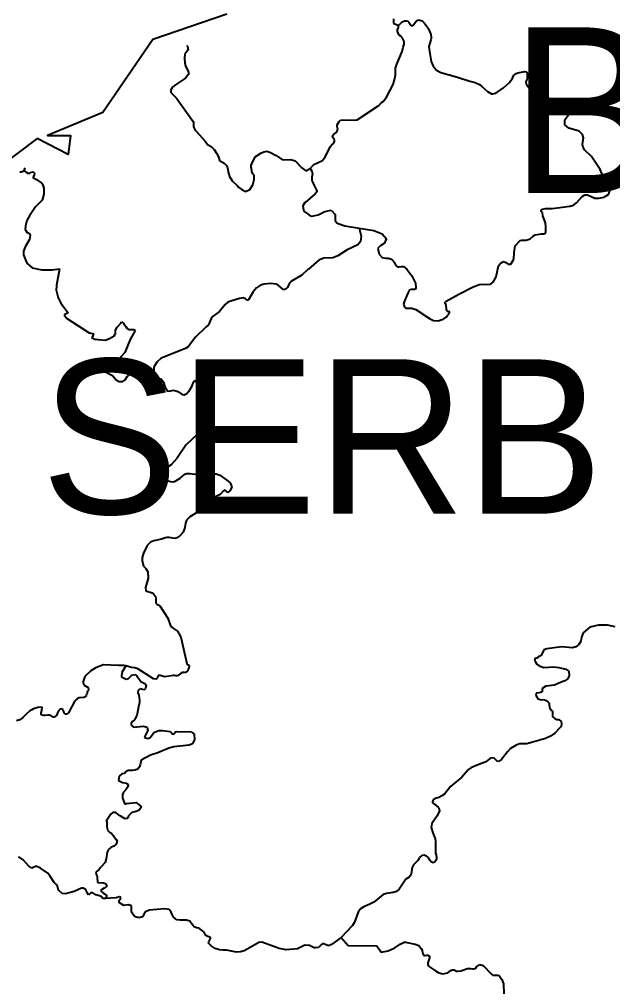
# Model space of a CAD drawing. Header units: metres. Extents: x 0 to 1325, y -1 to 773.
# Drawn here: x 730.26 to 742.69, y 202.56 to 222.82 of the extents above; entities that cross this region are included whole.
import ezdxf
from ezdxf.enums import TextEntityAlignment as Align

# ---------------------------------------------------------------- set-up
doc = ezdxf.new("R2010")
doc.units = ezdxf.units.M

msp = doc.modelspace()

# ---------------------------------------------------------------- linework, layer by layer
at = {"layer": 'CUT'}
msp.add_lwpolyline([(734.61, 222.928), (733.06, 222.398), (732.01, 220.868), (730.85, 220.388), (731.33, 220.388), (731.28, 219.988), (730.63, 220.328), (728.36, 218.618)], dxfattribs=at)
at = {"layer": 'SCORE'}
for points in [[(738.1, 222.828), (738.1, 222.808)], [(738.1, 222.808), (738.1, 222.738)], [(738.1, 222.738), (738.2, 222.688)], [(738.2, 222.688), (738.28, 222.768)], [(738.2, 222.648), (738.2, 222.688)], [(738.28, 222.768), (738.33, 222.788)], [(738.33, 222.788), (738.39, 222.788)], [(738.39, 222.788), (738.42, 222.758)], [(738.42, 222.758), (738.46, 222.698)], [(738.46, 222.698), (738.48, 222.678)], [(738.48, 222.678), (738.51, 222.698)], [(738.51, 222.698), (738.58, 222.788)], [(738.58, 222.788), (738.62, 222.808)], [(738.62, 222.808), (738.7, 222.788)], [(738.7, 222.788), (738.74, 222.748)], [(738.74, 222.748), (738.77, 222.708)], [(738.77, 222.708), (738.83, 222.618)], [(738.18, 222.598), (738.2, 222.648)], [(738.18, 222.568), (738.18, 222.598)], [(738.2, 222.508), (738.18, 222.568)], [(738.22, 222.488), (738.2, 222.508)], [(738.25, 222.468), (738.22, 222.488)], [(738.83, 222.618), (738.87, 222.538)], [(738.87, 222.538), (738.88, 222.518)], [(738.88, 222.518), (738.89, 222.428)], [(738.28, 222.438), (738.25, 222.468)], [(738.32, 222.358), (738.28, 222.438)], [(738.3, 222.238), (738.32, 222.298)], [(738.32, 222.298), (738.32, 222.358)], [(738.88, 222.388), (738.84, 222.248)], [(738.89, 222.428), (738.88, 222.388)], [(733.73, 222.088), (733.72, 221.998)], [(733.77, 222.148), (733.73, 222.088)], [(733.76, 222.268), (733.78, 222.258)], [(733.8, 222.178), (733.77, 222.148)], [(733.78, 222.258), (733.8, 222.178)], [(738.17, 221.878), (738.28, 222.148)], [(738.28, 222.148), (738.3, 222.238)], [(738.84, 222.248), (738.85, 222.148)], [(738.85, 222.148), (738.89, 221.938)], [(733.72, 221.998), (733.73, 221.908)], [(733.73, 221.908), (733.74, 221.838)], [(738.14, 221.798), (738.17, 221.878)], [(738.89, 221.938), (738.93, 221.838)], [(733.74, 221.838), (733.81, 221.708)], [(733.81, 221.708), (733.8, 221.658)], [(738.14, 221.658), (738.14, 221.798)], [(738.93, 221.838), (739, 221.758)], [(739, 221.758), (739.09, 221.708)], [(739.09, 221.708), (739.44, 221.608)], [(740.62, 221.648), (740.64, 221.668)], [(740.64, 221.668), (740.67, 221.688)], [(740.67, 221.688), (740.7, 221.698)], [(740.7, 221.698), (740.85, 221.728)], [(740.85, 221.728), (740.89, 221.718)], [(740.89, 221.718), (740.9, 221.688)], [(740.9, 221.688), (740.9, 221.678)], [(740.9, 221.678), (740.9, 221.588)], [(733.74, 221.588), (733.53, 221.448)], [(733.79, 221.648), (733.74, 221.588)], [(733.8, 221.658), (733.79, 221.648)], [(738.09, 221.458), (738.13, 221.578)], [(738.13, 221.578), (738.14, 221.658)], [(739.44, 221.608), (739.7, 221.528)], [(739.7, 221.528), (739.81, 221.498)], [(739.81, 221.498), (739.9, 221.458)], [(740.4, 221.388), (740.53, 221.498)], [(740.53, 221.498), (740.59, 221.588)], [(740.59, 221.588), (740.62, 221.648)], [(740.88, 221.528), (740.87, 221.508)], [(740.87, 221.508), (740.88, 221.468)], [(740.89, 221.548), (740.88, 221.528)], [(740.88, 221.468), (741.09, 221.168)], [(740.9, 221.588), (740.89, 221.548)], [(733.47, 221.398), (733.43, 221.328)], [(733.43, 221.328), (733.44, 221.278)], [(733.44, 221.278), (733.55, 221.168)], [(733.53, 221.448), (733.47, 221.398)], [(737.95, 221.188), (738.09, 221.458)], [(739.9, 221.458), (739.94, 221.418)], [(739.94, 221.418), (740.07, 221.308)], [(740.07, 221.308), (740.15, 221.258)], [(740.18, 221.258), (740.21, 221.268)], [(740.21, 221.268), (740.26, 221.288)], [(740.26, 221.288), (740.4, 221.388)], [(733.55, 221.168), (733.9, 220.678)], [(737.79, 221.018), (737.85, 221.078)], [(737.85, 221.078), (737.88, 221.098)], [(737.88, 221.098), (737.95, 221.188)], [(740.15, 221.258), (740.18, 221.258)], [(741.09, 221.168), (741.12, 221.148)], [(741.12, 221.148), (741.14, 221.138)], [(741.14, 221.138), (741.21, 221.128)], [(741.21, 221.128), (741.33, 221.168)], [(741.33, 221.168), (741.37, 221.168)], [(741.37, 221.138), (741.34, 221.098)], [(741.34, 221.098), (741.34, 221.058)], [(741.34, 221.058), (741.4, 221.028)], [(741.37, 221.168), (741.37, 221.138)], [(741.44, 221.048), (741.47, 221.078)], [(741.47, 221.078), (741.51, 221.088)], [(741.51, 221.088), (741.53, 221.068)], [(741.53, 221.068), (741.56, 221.028)], [(741.56, 221.028), (741.63, 221.068)], [(741.63, 221.068), (741.71, 221.068)], [(741.71, 221.068), (741.86, 221.028)], [(742.09, 221.048), (742.22, 221.078)], [(742.22, 221.078), (742.28, 221.088)], [(742.28, 221.088), (742.34, 221.048)], [(737.34, 220.718), (737.79, 221.018)], [(741.4, 221.028), (741.44, 221.048)], [(741.69, 220.718), (741.83, 220.908)], [(741.87, 221.038), (741.83, 220.908)], [(741.83, 220.908), (741.86, 221.028)], [(741.86, 221.028), (741.87, 221.038)], [(741.87, 221.038), (741.91, 221.048)], [(741.91, 221.048), (742.09, 221.048)], [(742.34, 221.048), (742.39, 220.998)], [(742.39, 220.998), (742.44, 220.968)], [(742.44, 220.968), (742.8, 220.768)], [(733.9, 220.678), (733.91, 220.658)], [(733.91, 220.658), (733.91, 220.598)], [(736.92, 220.608), (736.96, 220.678)], [(736.96, 220.678), (736.99, 220.708)], [(736.99, 220.708), (737.03, 220.718)], [(737.03, 220.718), (737.28, 220.708)], [(737.28, 220.708), (737.34, 220.718)], [(741.69, 220.608), (741.69, 220.718)], [(733.91, 220.598), (733.91, 220.568)], [(733.91, 220.568), (733.95, 220.488)], [(733.95, 220.488), (733.97, 220.468)], [(733.97, 220.468), (734.15, 220.268)], [(736.9, 220.448), (736.92, 220.478)], [(736.92, 220.578), (736.92, 220.608)], [(736.93, 220.518), (736.92, 220.578)], [(736.92, 220.478), (736.93, 220.518)], [(741.77, 220.538), (741.69, 220.608)], [(741.99, 220.478), (741.77, 220.538)], [(742.06, 220.408), (741.99, 220.478)], [(734.15, 220.268), (734.2, 220.198)], [(736.82, 220.378), (736.84, 220.408)], [(736.83, 220.348), (736.82, 220.378)], [(736.86, 220.298), (736.83, 220.348)], [(736.84, 220.408), (736.9, 220.448)], [(736.85, 220.228), (736.86, 220.268)], [(736.86, 220.268), (736.86, 220.298)], [(742.08, 220.338), (742.06, 220.408)], [(742.06, 220.198), (742.08, 220.338)], [(734.2, 220.198), (734.28, 220.158)], [(734.28, 220.158), (734.34, 220.098)], [(734.34, 220.098), (734.39, 220.018)], [(735.32, 220.018), (735.38, 220.048)], [(735.38, 220.048), (735.45, 220.058)], [(735.45, 220.058), (735.48, 220.048)], [(735.48, 220.048), (735.51, 220.038)], [(736.67, 219.938), (736.78, 220.158)], [(736.78, 220.158), (736.8, 220.188)], [(736.8, 220.188), (736.85, 220.228)], [(742.07, 220.138), (742.06, 220.198)], [(742.1, 220.088), (742.07, 220.138)], [(742.25, 219.948), (742.1, 220.088)], [(734.39, 220.018), (734.43, 219.938)], [(734.43, 219.938), (734.45, 219.868)], [(734.45, 219.868), (734.5, 219.838)], [(735.13, 219.798), (735.2, 219.938)], [(735.2, 219.938), (735.32, 220.018)], [(735.51, 220.038), (735.64, 219.968)], [(735.64, 219.968), (735.68, 219.938)], [(735.68, 219.938), (735.77, 219.878)], [(735.77, 219.878), (735.95, 219.888)], [(735.95, 219.888), (736.04, 219.858)], [(736.04, 219.858), (736.18, 219.708)], [(736.43, 219.778), (736.61, 219.868)], [(736.61, 219.868), (736.67, 219.938)], [(742.43, 219.678), (742.25, 219.948)], [(730.3, 219.628), (730.36, 219.648)], [(730.36, 219.648), (730.38, 219.708)], [(730.36, 219.648), (730.4, 219.618)], [(734.5, 219.838), (734.55, 219.808)], [(734.55, 219.808), (734.6, 219.758)], [(734.6, 219.758), (734.62, 219.708)], [(734.62, 219.708), (734.64, 219.598)], [(735.12, 219.758), (735.13, 219.798)], [(735.12, 219.728), (735.12, 219.758)], [(735.13, 219.658), (735.12, 219.728)], [(735.13, 219.628), (735.13, 219.658)], [(736.18, 219.708), (736.26, 219.648)], [(736.26, 219.648), (736.35, 219.698)], [(736.35, 219.698), (736.43, 219.778)], [(736.35, 219.698), (736.39, 219.638)], [(742.47, 219.578), (742.43, 219.678)], [(730.27, 219.628), (730.3, 219.628)], [(730.4, 219.618), (730.44, 219.598)], [(730.44, 219.598), (730.48, 219.598)], [(730.48, 219.598), (730.52, 219.628)], [(730.52, 219.628), (730.56, 219.618)], [(730.57, 219.558), (730.54, 219.508)], [(730.54, 219.508), (730.62, 219.468)], [(730.56, 219.618), (730.58, 219.598)], [(730.58, 219.598), (730.57, 219.558)], [(730.62, 219.468), (730.65, 219.448)], [(730.65, 219.448), (730.73, 219.388)], [(734.64, 219.598), (734.66, 219.528)], [(734.66, 219.528), (734.72, 219.438)], [(734.72, 219.438), (734.82, 219.338)], [(735.16, 219.578), (735.13, 219.628)], [(735.15, 219.358), (735.18, 219.468)], [(735.18, 219.558), (735.16, 219.578)], [(735.18, 219.518), (735.18, 219.558)], [(735.18, 219.468), (735.18, 219.518)], [(736.39, 219.638), (736.4, 219.588)], [(736.4, 219.588), (736.39, 219.518)], [(736.39, 219.518), (736.39, 219.448)], [(736.39, 219.448), (736.4, 219.418)], [(742.44, 219.528), (742.47, 219.558)], [(742.44, 219.508), (742.44, 219.528)], [(742.44, 219.488), (742.44, 219.508)], [(742.47, 219.478), (742.44, 219.488)], [(742.47, 219.558), (742.47, 219.578)], [(742.47, 219.468), (742.47, 219.478)], [(742.48, 219.458), (742.47, 219.468)], [(742.5, 219.368), (742.48, 219.458)], [(730.73, 219.388), (730.75, 219.348)], [(730.75, 219.348), (730.77, 219.288)], [(730.77, 219.288), (730.77, 219.158)], [(734.82, 219.338), (734.85, 219.308)], [(734.85, 219.308), (734.92, 219.258)], [(734.92, 219.258), (735, 219.218)], [(735, 219.218), (735.09, 219.258)], [(735.09, 219.258), (735.15, 219.358)], [(736.4, 219.418), (736.44, 219.338)], [(736.44, 219.338), (736.49, 219.228)], [(742.5, 219.358), (742.5, 219.368)], [(742.53, 219.328), (742.5, 219.358)], [(742.58, 219.318), (742.53, 219.328)], [(742.61, 219.288), (742.58, 219.318)], [(742.64, 219.258), (742.61, 219.288)], [(742.61, 219.158), (742.64, 219.258)], [(730.74, 219.038), (730.67, 218.968)], [(730.77, 219.158), (730.74, 219.038)], [(736.46, 219.168), (736.25, 218.988)], [(736.49, 219.208), (736.46, 219.168)], [(736.49, 219.228), (736.49, 219.208)], [(741.93, 218.978), (742.05, 219.108)], [(742.05, 219.108), (742.11, 219.148)], [(742.11, 219.148), (742.16, 219.148)], [(742.16, 219.148), (742.32, 219.078)], [(742.32, 219.078), (742.4, 219.078)], [(742.4, 219.078), (742.51, 219.098)], [(742.51, 219.098), (742.53, 219.108)], [(742.53, 219.108), (742.61, 219.158)], [(730.6, 218.898), (730.47, 218.708)], [(730.67, 218.968), (730.6, 218.898)], [(736.24, 218.988), (736.2, 218.918)], [(736.2, 218.918), (736.21, 218.828)], [(736.25, 218.988), (736.24, 218.988)], [(741.19, 218.828), (741.22, 218.848)], [(741.22, 218.848), (741.28, 218.858)], [(741.28, 218.858), (741.33, 218.858)], [(741.33, 218.858), (741.42, 218.858)], [(741.42, 218.858), (741.79, 218.908)], [(741.79, 218.908), (741.87, 218.928)], [(741.87, 218.928), (741.93, 218.978)], [(730.47, 218.708), (730.42, 218.608)], [(736.21, 218.828), (736.24, 218.788)], [(736.24, 218.788), (736.32, 218.738)], [(736.32, 218.738), (736.35, 218.708)], [(736.35, 218.708), (736.39, 218.698)], [(736.39, 218.698), (736.52, 218.728)], [(736.52, 218.728), (736.66, 218.798)], [(736.66, 218.798), (736.79, 218.828)], [(736.79, 218.828), (736.88, 218.738)], [(736.88, 218.738), (736.88, 218.698)], [(736.88, 218.698), (736.88, 218.658)], [(736.88, 218.658), (736.88, 218.608)], [(741.19, 218.808), (741.19, 218.828)], [(741.2, 218.798), (741.19, 218.808)], [(741.22, 218.778), (741.2, 218.798)], [(741.23, 218.708), (741.22, 218.778)], [(741.28, 218.558), (741.23, 218.708)], [(730.39, 218.498), (730.38, 218.418)], [(730.42, 218.608), (730.39, 218.498)], [(736.88, 218.608), (736.91, 218.558)], [(736.91, 218.558), (736.94, 218.548)], [(736.94, 218.548), (737.08, 218.498)], [(737.08, 218.498), (737.38, 218.448)], [(737.38, 218.448), (737.69, 218.398)], [(737.38, 218.448), (737.42, 218.278)], [(741.29, 218.478), (741.28, 218.558)], [(741.29, 218.388), (741.29, 218.478)], [(730.38, 218.418), (730.42, 218.368)], [(730.42, 218.368), (730.47, 218.338)], [(730.47, 218.338), (730.49, 218.298)], [(730.49, 218.298), (730.47, 218.208)], [(737.42, 218.278), (737.41, 218.168)], [(737.69, 218.398), (737.86, 218.328)], [(737.86, 218.328), (737.95, 218.228)], [(737.95, 218.228), (737.93, 218.188)], [(740.92, 218.208), (740.96, 218.228)], [(740.96, 218.228), (741.03, 218.288)], [(741.03, 218.288), (741.07, 218.308)], [(741.07, 218.308), (741.19, 218.328)], [(741.19, 218.328), (741.26, 218.328)], [(741.26, 218.328), (741.29, 218.368)], [(741.29, 218.368), (741.29, 218.388)], [(730.38, 218.058), (730.35, 217.968)], [(730.47, 218.208), (730.38, 218.058)], [(737.35, 218.098), (737.13, 217.998)], [(737.41, 218.168), (737.35, 218.098)], [(737.83, 218.088), (737.77, 218.028)], [(737.77, 218.028), (737.8, 217.908)], [(737.91, 218.138), (737.83, 218.088)], [(737.93, 218.188), (737.91, 218.138)], [(740.63, 217.938), (740.65, 218.078)], [(740.65, 218.078), (740.75, 218.188)], [(740.75, 218.188), (740.79, 218.198)], [(740.79, 218.198), (740.88, 218.198)], [(740.88, 218.198), (740.92, 218.208)], [(730.35, 217.968), (730.35, 217.888)], [(730.35, 217.888), (730.42, 217.718)], [(736.63, 217.818), (736.59, 217.798)], [(736.83, 217.828), (736.63, 217.818)], [(736.93, 217.868), (736.83, 217.828)], [(737.13, 217.998), (736.93, 217.868)], [(737.8, 217.908), (737.86, 217.838)], [(737.86, 217.838), (737.93, 217.818)], [(737.93, 217.818), (737.99, 217.818)], [(737.99, 217.818), (738.06, 217.798)], [(740.62, 217.798), (740.63, 217.938)], [(730.42, 217.718), (730.53, 217.618)], [(730.53, 217.618), (730.73, 217.578)], [(736.54, 217.788), (736.32, 217.588)], [(736.59, 217.798), (736.54, 217.788)], [(738.06, 217.798), (738.09, 217.768)], [(738.09, 217.768), (738.11, 217.738)], [(738.11, 217.738), (738.15, 217.668)], [(738.15, 217.668), (738.18, 217.638)], [(738.18, 217.638), (738.22, 217.638)], [(738.22, 217.638), (738.26, 217.648)], [(738.26, 217.648), (738.31, 217.648)], [(738.31, 217.648), (738.38, 217.588)], [(740.25, 217.428), (740.3, 217.658)], [(740.3, 217.658), (740.34, 217.718)], [(740.34, 217.718), (740.4, 217.748)], [(740.4, 217.748), (740.45, 217.728)], [(740.45, 217.728), (740.5, 217.698)], [(740.5, 217.698), (740.56, 217.698)], [(740.56, 217.698), (740.62, 217.798)], [(730.73, 217.578), (730.95, 217.578)], [(730.95, 217.578), (731.1, 217.598)], [(731.1, 217.598), (731.04, 217.258)], [(736.18, 217.468), (735.96, 217.338)], [(736.31, 217.588), (736.18, 217.468)], [(736.32, 217.588), (736.31, 217.588)], [(738.38, 217.588), (738.48, 217.448)], [(738.48, 217.448), (738.56, 217.298)], [(740.19, 217.318), (740.25, 217.428)], [(731.04, 217.258), (731.03, 217.138)], [(735.31, 217.258), (735.23, 217.198)], [(735.39, 217.278), (735.31, 217.258)], [(735.52, 217.288), (735.39, 217.278)], [(735.64, 217.278), (735.52, 217.288)], [(735.68, 217.258), (735.64, 217.278)], [(735.77, 217.178), (735.68, 217.258)], [(735.88, 217.208), (735.85, 217.178)], [(735.9, 217.258), (735.88, 217.208)], [(735.93, 217.298), (735.9, 217.258)], [(735.96, 217.338), (735.93, 217.298)], [(738.56, 217.298), (738.57, 217.198)], [(739.47, 217.068), (739.77, 217.218)], [(739.77, 217.218), (739.81, 217.238)], [(739.81, 217.238), (739.89, 217.268)], [(739.89, 217.268), (740.13, 217.278)], [(740.13, 217.278), (740.19, 217.318)], [(731.03, 217.138), (731.04, 217.128)], [(731.04, 217.128), (731.07, 216.988)], [(735.16, 217.118), (735.06, 216.948)], [(735.23, 217.198), (735.16, 217.118)], [(735.8, 217.158), (735.77, 217.178)], [(735.85, 217.178), (735.8, 217.158)], [(738.4, 217.088), (738.36, 216.988)], [(738.42, 217.128), (738.4, 217.088)], [(738.44, 217.158), (738.42, 217.128)], [(738.47, 217.168), (738.44, 217.158)], [(738.51, 217.168), (738.47, 217.168)], [(738.55, 217.168), (738.51, 217.168)], [(738.57, 217.198), (738.55, 217.168)], [(739.2, 216.918), (739.47, 217.068)], [(731.07, 216.988), (731.13, 216.878)], [(731.13, 216.878), (731.28, 216.678)], [(734.57, 216.848), (734.45, 216.708)], [(734.63, 216.898), (734.57, 216.848)], [(734.71, 216.928), (734.63, 216.898)], [(734.87, 216.978), (734.71, 216.928)], [(734.95, 216.988), (734.87, 216.978)], [(735, 216.968), (734.95, 216.988)], [(735.03, 216.938), (735, 216.968)], [(735.06, 216.948), (735.03, 216.938)], [(738.32, 216.908), (738.31, 216.858)], [(738.31, 216.858), (738.33, 216.798)], [(738.36, 216.988), (738.32, 216.908)], [(739.17, 216.888), (739.2, 216.918)], [(739.19, 216.878), (739.17, 216.888)], [(739.2, 216.828), (739.19, 216.878)], [(739.21, 216.758), (739.2, 216.828)], [(731.28, 216.678), (731.2, 216.638)], [(731.2, 216.638), (731.25, 216.568)], [(734.32, 216.608), (734.28, 216.558)], [(734.45, 216.708), (734.32, 216.608)], [(738.33, 216.798), (738.36, 216.778)], [(738.36, 216.778), (738.48, 216.778)], [(738.48, 216.778), (738.57, 216.748)], [(738.57, 216.748), (738.85, 216.558)], [(739.2, 216.738), (739.21, 216.758)], [(739.24, 216.698), (739.2, 216.738)], [(739.2, 216.588), (739.23, 216.618)], [(739.23, 216.618), (739.26, 216.648)], [(739.28, 216.708), (739.24, 216.698)], [(739.26, 216.648), (739.28, 216.708)], [(731.25, 216.568), (731.72, 216.258)], [(732.31, 216.378), (732.39, 216.468)], [(732.39, 216.468), (732.4, 216.488)], [(732.4, 216.488), (732.44, 216.458)], [(732.44, 216.458), (732.47, 216.418)], [(732.47, 216.418), (732.49, 216.388)], [(734.22, 216.428), (734.17, 216.378)], [(734.28, 216.558), (734.22, 216.428)], [(738.85, 216.558), (738.94, 216.518)], [(738.94, 216.518), (739.04, 216.508)], [(739.04, 216.508), (739.09, 216.528)], [(739.09, 216.528), (739.13, 216.538)], [(739.13, 216.538), (739.2, 216.588)], [(731.72, 216.258), (731.82, 216.238)], [(731.81, 216.218), (731.79, 216.178)], [(731.82, 216.238), (731.81, 216.218)], [(732.15, 216.138), (732.25, 216.198)], [(732.25, 216.198), (732.27, 216.228)], [(732.27, 216.288), (732.28, 216.328)], [(732.28, 216.258), (732.27, 216.288)], [(732.27, 216.228), (732.28, 216.258)], [(732.28, 216.328), (732.31, 216.378)], [(732.49, 216.388), (732.51, 216.358)], [(732.51, 216.358), (732.52, 216.348)], [(732.52, 216.348), (732.56, 216.328)], [(732.56, 216.328), (732.66, 216.328)], [(732.69, 216.308), (732.58, 216.118)], [(732.66, 216.328), (732.69, 216.308)], [(734.17, 216.378), (733.95, 216.168)], [(731.79, 216.178), (731.77, 216.158)], [(731.77, 216.158), (731.84, 216.128)], [(731.84, 216.128), (732.06, 216.108)], [(732.06, 216.108), (732.15, 216.138)], [(732.58, 216.118), (732.47, 215.848)], [(733.95, 216.168), (733.8, 215.968)], [(732.47, 215.848), (732.34, 215.698)], [(733.74, 215.928), (733.23, 215.728)], [(733.8, 215.968), (733.74, 215.928)], [(732.25, 215.608), (732.2, 215.538)], [(732.31, 215.678), (732.23, 215.698)], [(732.23, 215.698), (732.23, 215.678)], [(732.23, 215.678), (732.25, 215.638)], [(732.25, 215.638), (732.25, 215.608)], [(732.34, 215.698), (732.31, 215.678)], [(733.14, 215.648), (733.08, 215.538)], [(733.23, 215.728), (733.14, 215.648)], [(732.12, 215.518), (732.08, 215.488)], [(732.08, 215.488), (732.08, 215.448)], [(732.08, 215.448), (732.1, 215.418)], [(732.1, 215.418), (732.14, 215.398)], [(732.18, 215.528), (732.12, 215.518)], [(732.14, 215.398), (732.21, 215.368)], [(732.2, 215.538), (732.18, 215.528)], [(732.52, 215.348), (732.57, 215.398)], [(732.57, 215.398), (732.63, 215.418)], [(732.63, 215.418), (732.71, 215.418)], [(732.71, 215.418), (732.78, 215.388)], [(732.78, 215.388), (732.88, 215.288)], [(733.08, 215.538), (733.08, 215.408)], [(733.08, 215.408), (733.15, 215.298)], [(732.21, 215.368), (732.29, 215.278)], [(732.29, 215.278), (732.35, 215.238)], [(732.35, 215.238), (732.43, 215.238)], [(732.43, 215.238), (732.48, 215.278)], [(732.48, 215.278), (732.52, 215.348)], [(732.88, 215.288), (732.97, 215.278)], [(732.97, 215.278), (733.15, 215.298)], [(733.15, 215.298), (733.23, 215.298)], [(733.23, 215.298), (733.28, 215.228)], [(733.28, 215.228), (733.31, 215.128)], [(733.88, 215.148), (733.91, 215.228)], [(733.91, 215.228), (733.94, 215.268)], [(733.94, 215.268), (733.97, 215.228)], [(733.97, 215.228), (734.02, 215.128)], [(733.31, 215.128), (733.36, 215.048)], [(733.36, 215.048), (733.4, 215.038)], [(733.4, 215.038), (733.49, 215.058)], [(733.49, 215.058), (733.54, 215.048)], [(733.54, 215.048), (733.58, 215.028)], [(733.58, 215.028), (733.67, 214.968)], [(733.71, 214.958), (733.77, 214.988)], [(733.77, 214.988), (733.83, 215.068)], [(733.83, 215.068), (733.88, 215.148)], [(734.02, 215.128), (734.06, 215.128)], [(734.06, 215.128), (734.2, 215.178)], [(734.19, 215.048), (734.18, 214.988)], [(734.18, 214.988), (734.19, 214.928)], [(734.2, 215.098), (734.19, 215.048)], [(734.2, 215.178), (734.23, 215.158)], [(734.23, 215.118), (734.2, 215.098)], [(734.23, 215.158), (734.24, 215.138)], [(734.24, 215.138), (734.23, 215.118)], [(733.67, 214.968), (733.71, 214.958)], [(734.19, 214.928), (734.2, 214.868)], [(734.2, 214.868), (734.3, 214.788)], [(734.3, 214.788), (734.29, 214.668)], [(734.29, 214.668), (734.2, 214.418)], [(734.2, 214.418), (734.13, 214.268)], [(734.13, 214.268), (733.75, 213.908)], [(733.75, 213.908), (733.56, 213.628)], [(733.56, 213.628), (733.44, 213.498)], [(733.32, 213.418), (733.27, 213.388)], [(733.27, 213.388), (733.32, 213.358)], [(733.44, 213.498), (733.32, 213.418)], [(733.32, 213.358), (733.32, 213.328)], [(733.32, 213.328), (733.31, 213.268)], [(733.31, 213.268), (733.31, 213.238)], [(733.31, 213.238), (733.33, 213.188)], [(733.33, 213.188), (733.36, 213.168)], [(733.36, 213.168), (733.43, 213.148)], [(733.49, 213.138), (733.54, 213.158)], [(733.54, 213.158), (733.63, 213.218)], [(733.63, 213.218), (733.73, 213.298)], [(733.73, 213.298), (733.77, 213.318)], [(733.77, 213.318), (733.83, 213.318)], [(733.83, 213.318), (733.88, 213.308)], [(733.88, 213.308), (734.08, 213.288)], [(734.08, 213.288), (734.29, 213.308)], [(734.29, 213.308), (734.38, 213.308)], [(734.38, 213.308), (734.46, 213.278)], [(734.46, 213.278), (734.61, 213.178)], [(734.61, 213.178), (734.68, 213.118)], [(733.43, 213.148), (733.49, 213.138)], [(734.57, 212.968), (734.53, 212.948)], [(734.58, 212.958), (734.57, 212.968)], [(734.6, 212.928), (734.58, 212.958)], [(734.68, 212.958), (734.63, 212.918)], [(734.68, 213.118), (734.71, 213.038)], [(734.71, 213.038), (734.68, 212.958)], [(734.33, 212.788), (734.26, 212.708)], [(734.35, 212.818), (734.33, 212.788)], [(734.47, 212.878), (734.35, 212.818)], [(734.53, 212.948), (734.47, 212.878)], [(734.63, 212.918), (734.6, 212.928)], [(734.06, 212.558), (734.03, 212.538)], [(734.08, 212.548), (734.06, 212.558)], [(734.12, 212.518), (734.08, 212.548)], [(734.18, 212.548), (734.14, 212.508)], [(734.21, 212.658), (734.18, 212.628)], [(734.18, 212.628), (734.18, 212.548)], [(734.26, 212.708), (734.21, 212.658)], [(733.83, 212.408), (733.76, 212.338)], [(733.99, 212.508), (733.83, 212.408)], [(734.03, 212.538), (733.99, 212.508)], [(734.14, 212.508), (734.12, 212.518)], [(733.73, 212.188), (733.69, 212.088)], [(733.74, 212.278), (733.73, 212.188)], [(733.76, 212.338), (733.74, 212.278)], [(733.32, 211.968), (733.24, 211.938)], [(733.35, 211.978), (733.32, 211.968)], [(733.4, 211.978), (733.35, 211.978)], [(733.52, 211.958), (733.4, 211.978)], [(733.56, 211.968), (733.52, 211.958)], [(733.62, 212.008), (733.56, 211.968)], [(733.69, 212.088), (733.62, 212.008)], [(732.94, 211.808), (732.86, 211.648)], [(733.01, 211.878), (732.94, 211.808)], [(733.08, 211.908), (733.01, 211.878)], [(733.24, 211.938), (733.08, 211.908)], [(732.86, 211.648), (732.83, 211.558)], [(732.83, 211.558), (732.83, 211.478)], [(732.83, 211.478), (732.86, 211.378)], [(732.86, 211.378), (732.91, 211.328)], [(732.91, 211.328), (732.95, 211.258)], [(732.95, 211.258), (732.96, 211.128)], [(732.96, 211.128), (732.9, 210.928)], [(732.9, 210.928), (732.91, 210.858)], [(732.91, 210.858), (733.04, 210.818)], [(733.04, 210.818), (733.07, 210.798)], [(733.07, 210.798), (733.09, 210.768)], [(733.09, 210.768), (733.11, 210.738)], [(733.11, 210.738), (733.12, 210.698)], [(733.12, 210.698), (733.12, 210.628)], [(733.12, 210.628), (733.12, 210.598)], [(733.12, 210.598), (733.14, 210.578)], [(733.14, 210.578), (733.18, 210.558)], [(733.18, 210.558), (733.2, 210.548)], [(733.2, 210.548), (733.37, 210.288)], [(733.37, 210.288), (733.42, 210.148)], [(733.42, 210.148), (733.45, 210.108)], [(742.39, 210.138), (742.21, 210.098)], [(742.58, 210.138), (742.39, 210.138)], [(742.74, 210.108), (742.58, 210.138)], [(733.45, 210.108), (733.49, 210.068)], [(733.49, 210.068), (733.57, 210.018)], [(733.57, 210.018), (733.6, 209.968)], [(733.6, 209.968), (733.64, 209.888)], [(742.07, 209.978), (742.04, 209.888)], [(742.21, 210.098), (742.07, 209.978)], [(733.64, 209.888), (733.77, 209.338)], [(741.98, 209.738), (741.92, 209.688)], [(742.02, 209.808), (741.98, 209.738)], [(742.04, 209.888), (742.02, 209.808)], [(741.25, 209.628), (741.19, 209.508)], [(741.31, 209.648), (741.25, 209.628)], [(741.62, 209.688), (741.31, 209.648)], [(741.85, 209.668), (741.62, 209.688)], [(741.92, 209.688), (741.85, 209.668)], [(732.02, 209.308), (731.91, 209.268)], [(732.34, 209.298), (732.02, 209.308)], [(733.77, 209.338), (733.78, 209.318)], [(733.78, 209.318), (733.8, 209.308)], [(733.8, 209.308), (733.82, 209.298)], [(741.12, 209.458), (741.05, 209.438)], [(741.05, 209.438), (741.07, 209.378)], [(741.07, 209.378), (741.1, 209.328)], [(741.1, 209.328), (741.15, 209.288)], [(741.19, 209.508), (741.12, 209.468)], [(741.12, 209.468), (741.12, 209.458)], [(731.76, 209.188), (731.63, 209.068)], [(731.85, 209.238), (731.76, 209.188)], [(731.91, 209.268), (731.85, 209.238)], [(732.45, 209.298), (732.34, 209.298)], [(732.41, 209.148), (732.4, 209.058)], [(732.49, 209.288), (732.41, 209.148)], [(732.49, 209.288), (732.45, 209.298)], [(732.61, 209.258), (732.49, 209.288)], [(732.68, 209.248), (732.61, 209.258)], [(732.62, 209.098), (732.68, 209.108)], [(732.74, 209.228), (732.68, 209.248)], [(732.68, 209.108), (732.72, 209.078)], [(733.07, 209.018), (732.74, 209.228)], [(733.65, 209.138), (733.57, 209.078)], [(733.68, 209.148), (733.65, 209.138)], [(733.72, 209.148), (733.68, 209.148)], [(733.73, 209.138), (733.72, 209.148)], [(733.74, 209.148), (733.73, 209.138)], [(733.77, 209.168), (733.74, 209.148)], [(733.79, 209.188), (733.77, 209.168)], [(733.8, 209.218), (733.79, 209.188)], [(733.81, 209.248), (733.8, 209.218)], [(733.82, 209.298), (733.81, 209.248)], [(741.15, 209.288), (741.25, 209.258)], [(741.25, 209.258), (741.46, 209.268)], [(741.46, 209.268), (741.56, 209.258)], [(741.56, 209.258), (741.71, 209.218)], [(741.71, 209.218), (741.77, 209.178)], [(741.77, 209.178), (741.78, 209.088)], [(731.63, 209.068), (731.59, 208.938)], [(731.59, 208.938), (731.62, 208.888)], [(732.4, 209.058), (732.5, 209.008)], [(732.5, 209.008), (732.55, 209.028)], [(732.55, 209.028), (732.62, 209.098)], [(732.72, 209.078), (732.75, 209.038)], [(732.75, 209.038), (732.81, 208.958)], [(732.81, 208.958), (732.85, 208.938)], [(732.85, 208.938), (732.89, 208.918)], [(732.89, 208.918), (732.92, 208.888)], [(733.12, 209.008), (733.07, 209.018)], [(733.14, 209.028), (733.12, 209.008)], [(733.16, 209.068), (733.14, 209.028)], [(733.17, 209.088), (733.16, 209.068)], [(733.21, 209.088), (733.17, 209.088)], [(733.28, 209.068), (733.21, 209.088)], [(733.31, 209.058), (733.28, 209.068)], [(733.48, 209.088), (733.31, 209.058)], [(733.51, 209.088), (733.48, 209.088)], [(733.54, 209.078), (733.51, 209.088)], [(733.57, 209.078), (733.54, 209.078)], [(741.56, 208.928), (741.47, 208.888)], [(741.69, 208.978), (741.56, 208.928)], [(741.75, 209.018), (741.69, 208.978)], [(741.78, 209.088), (741.75, 209.018)], [(731.62, 208.888), (731.7, 208.838)], [(731.67, 208.698), (731.66, 208.668)], [(731.68, 208.708), (731.67, 208.698)], [(731.69, 208.758), (731.68, 208.738)], [(731.68, 208.738), (731.68, 208.728)], [(731.68, 208.728), (731.68, 208.708)], [(731.71, 208.778), (731.69, 208.758)], [(731.7, 208.838), (731.71, 208.798)], [(731.71, 208.798), (731.71, 208.778)], [(732.75, 208.778), (732.74, 208.728)], [(732.74, 208.728), (732.76, 208.678)], [(732.79, 208.808), (732.75, 208.778)], [(732.87, 208.788), (732.79, 208.808)], [(732.9, 208.818), (732.87, 208.788)], [(732.92, 208.888), (732.9, 208.818)], [(741.09, 208.718), (741.08, 208.678)], [(741.14, 208.728), (741.09, 208.718)], [(741.2, 208.738), (741.14, 208.728)], [(741.22, 208.758), (741.2, 208.738)], [(741.29, 208.868), (741.21, 208.818)], [(741.21, 208.818), (741.21, 208.788)], [(741.21, 208.788), (741.22, 208.758)], [(741.47, 208.888), (741.29, 208.868)], [(731.42, 208.558), (731.29, 208.308)], [(731.47, 208.598), (731.42, 208.558)], [(731.51, 208.618), (731.47, 208.598)], [(731.61, 208.628), (731.51, 208.618)], [(731.64, 208.638), (731.61, 208.628)], [(731.65, 208.648), (731.64, 208.638)], [(731.66, 208.668), (731.65, 208.648)], [(732.78, 208.528), (732.75, 208.398)], [(732.76, 208.678), (732.77, 208.618)], [(732.77, 208.618), (732.78, 208.578)], [(732.78, 208.578), (732.78, 208.528)], [(741.08, 208.678), (741.1, 208.638)], [(741.1, 208.638), (741.13, 208.598)], [(741.13, 208.598), (741.17, 208.588)], [(741.17, 208.588), (741.26, 208.578)], [(741.26, 208.578), (741.3, 208.568)], [(741.3, 208.568), (741.34, 208.528)], [(741.34, 208.528), (741.36, 208.508)], [(741.36, 208.508), (741.36, 208.478)], [(730.47, 208.338), (730.41, 208.288)], [(730.52, 208.368), (730.47, 208.338)], [(730.56, 208.388), (730.52, 208.368)], [(730.65, 208.418), (730.56, 208.388)], [(730.74, 208.428), (730.65, 208.418)], [(730.72, 208.308), (730.73, 208.358)], [(730.72, 208.268), (730.72, 208.308)], [(730.73, 208.358), (730.74, 208.428)], [(731.06, 208.308), (731.04, 208.248)], [(731.08, 208.348), (731.06, 208.308)], [(731.11, 208.378), (731.08, 208.348)], [(731.14, 208.388), (731.11, 208.378)], [(731.17, 208.378), (731.14, 208.388)], [(731.18, 208.348), (731.17, 208.378)], [(731.19, 208.328), (731.18, 208.348)], [(731.2, 208.298), (731.19, 208.328)], [(731.22, 208.278), (731.2, 208.298)], [(731.29, 208.308), (731.27, 208.288)], [(732.75, 208.398), (732.73, 208.288)], [(741.36, 208.478), (741.37, 208.418)], [(741.37, 208.418), (741.38, 208.398)], [(741.38, 208.398), (741.41, 208.358)], [(741.41, 208.358), (741.43, 208.338)], [(741.43, 208.338), (741.43, 208.318)], [(741.43, 208.318), (741.43, 208.288)], [(730.27, 208.158), (730.2, 208.138)], [(730.33, 208.208), (730.27, 208.158)], [(730.41, 208.288), (730.33, 208.208)], [(730.77, 208.248), (730.72, 208.268)], [(730.8, 208.248), (730.77, 208.248)], [(730.86, 208.258), (730.8, 208.248)], [(730.89, 208.258), (730.86, 208.258)], [(730.92, 208.248), (730.89, 208.258)], [(730.97, 208.218), (730.92, 208.248)], [(730.99, 208.218), (730.97, 208.218)], [(731.02, 208.228), (730.99, 208.218)], [(731.04, 208.248), (731.02, 208.228)], [(731.25, 208.278), (731.22, 208.278)], [(731.27, 208.288), (731.25, 208.278)], [(732.63, 208.128), (732.6, 208.088)], [(732.67, 208.158), (732.63, 208.128)], [(732.69, 208.188), (732.67, 208.158)], [(732.72, 208.248), (732.69, 208.188)], [(732.73, 208.288), (732.72, 208.248)], [(741.43, 208.258), (741.42, 208.248)], [(741.42, 208.248), (741.45, 208.218)], [(741.43, 208.288), (741.43, 208.258)], [(741.45, 208.218), (741.48, 208.188)], [(741.48, 208.188), (741.52, 208.168)], [(741.52, 208.168), (741.56, 208.168)], [(741.56, 208.168), (741.61, 208.128)], [(741.61, 208.128), (741.62, 208.078)], [(732.6, 208.088), (732.6, 208.048)], [(732.6, 208.048), (732.65, 208.008)], [(732.65, 208.008), (732.86, 208.028)], [(732.86, 208.028), (732.94, 208.008)], [(732.95, 207.938), (732.9, 207.848)], [(732.94, 208.008), (732.95, 207.938)], [(733.07, 207.878), (733.11, 207.908)], [(733.11, 207.908), (733.18, 207.938)], [(733.18, 207.938), (733.26, 207.938)], [(733.26, 207.938), (733.42, 207.918)], [(733.42, 207.918), (733.43, 207.908)], [(733.43, 207.908), (733.45, 207.888)], [(733.45, 207.888), (733.46, 207.868)], [(733.5, 207.868), (733.53, 207.908)], [(733.53, 207.908), (733.55, 207.918)], [(733.55, 207.918), (733.87, 207.908)], [(733.87, 207.908), (733.88, 207.898)], [(733.88, 207.898), (733.92, 207.858)], [(741.57, 207.978), (741.48, 207.878)], [(741.61, 208.018), (741.57, 207.978)], [(741.62, 208.078), (741.61, 208.018)], [(732.9, 207.848), (732.88, 207.788)], [(732.88, 207.788), (732.96, 207.768)], [(732.96, 207.768), (733, 207.788)], [(733, 207.788), (733.07, 207.878)], [(733.46, 207.868), (733.49, 207.858)], [(733.49, 207.858), (733.5, 207.868)], [(733.93, 207.748), (733.89, 207.658)], [(733.92, 207.858), (733.93, 207.748)], [(741.28, 207.768), (740.89, 207.658)], [(741.39, 207.818), (741.28, 207.768)], [(741.48, 207.878), (741.39, 207.818)], [(733.39, 207.568), (733.16, 207.468)], [(733.5, 207.598), (733.39, 207.568)], [(733.82, 207.628), (733.5, 207.598)], [(733.89, 207.658), (733.82, 207.628)], [(740.49, 207.488), (740.36, 207.328)], [(740.55, 207.558), (740.49, 207.488)], [(740.67, 207.628), (740.55, 207.558)], [(740.74, 207.658), (740.67, 207.628)], [(740.89, 207.658), (740.74, 207.658)], [(732.81, 207.318), (732.79, 207.218)], [(733.01, 207.418), (732.81, 207.318)], [(733.16, 207.468), (733.01, 207.418)], [(740.07, 207.308), (740.03, 207.278)], [(740.1, 207.338), (740.07, 207.308)], [(740.13, 207.358), (740.1, 207.338)], [(740.17, 207.368), (740.13, 207.358)], [(740.21, 207.358), (740.17, 207.368)], [(740.27, 207.298), (740.21, 207.358)], [(740.3, 207.288), (740.27, 207.298)], [(740.36, 207.328), (740.3, 207.288)], [(732.54, 207.098), (732.48, 207.068)], [(732.63, 207.098), (732.54, 207.098)], [(732.68, 207.108), (732.63, 207.098)], [(732.74, 207.128), (732.68, 207.108)], [(732.78, 207.178), (732.74, 207.128)], [(732.79, 207.218), (732.78, 207.178)], [(739.67, 207.118), (739.53, 206.958)], [(739.72, 207.158), (739.67, 207.118)], [(739.85, 207.208), (739.72, 207.158)], [(740.03, 207.278), (739.85, 207.208)], [(732.35, 206.978), (732.34, 206.888)], [(732.34, 206.888), (732.42, 206.848)], [(732.41, 207.028), (732.35, 206.978)], [(732.42, 207.028), (732.41, 207.028)], [(732.46, 207.038), (732.42, 207.028)], [(732.48, 207.068), (732.46, 207.038)], [(739.53, 206.958), (739.29, 206.768)], [(732.42, 206.848), (732.51, 206.838)], [(732.49, 206.698), (732.44, 206.648)], [(732.55, 206.778), (732.49, 206.698)], [(732.51, 206.838), (732.55, 206.778)], [(739.29, 206.768), (739.17, 206.608)], [(732.44, 206.648), (732.42, 206.598)], [(732.42, 206.598), (732.42, 206.518)], [(732.42, 206.518), (732.47, 206.398)], [(738.93, 206.488), (738.91, 206.428)], [(738.99, 206.518), (738.93, 206.488)], [(739.05, 206.538), (738.99, 206.518)], [(739.11, 206.568), (739.05, 206.538)], [(739.17, 206.608), (739.11, 206.568)], [(732.47, 206.398), (732.5, 206.408)], [(732.5, 206.408), (732.71, 206.428)], [(732.71, 206.428), (732.82, 206.338)], [(732.78, 206.278), (732.73, 206.248)], [(732.82, 206.338), (732.78, 206.278)], [(738.91, 206.428), (738.99, 206.368)], [(738.99, 206.368), (739.05, 206.318)], [(739.05, 206.318), (739.06, 206.258)], [(732.11, 206.078), (732.08, 206.058)], [(732.18, 206.188), (732.11, 206.078)], [(732.22, 206.218), (732.18, 206.188)], [(732.28, 206.218), (732.22, 206.218)], [(732.33, 206.178), (732.28, 206.218)], [(732.37, 206.148), (732.33, 206.178)], [(732.43, 206.118), (732.37, 206.148)], [(732.46, 206.098), (732.43, 206.118)], [(732.5, 206.088), (732.46, 206.098)], [(732.53, 206.108), (732.5, 206.088)], [(732.55, 206.148), (732.53, 206.108)], [(732.56, 206.168), (732.55, 206.148)], [(732.58, 206.188), (732.56, 206.168)], [(732.62, 206.218), (732.58, 206.188)], [(732.68, 206.238), (732.62, 206.218)], [(732.73, 206.248), (732.68, 206.238)], [(739.01, 206.148), (738.9, 205.988)], [(739.06, 206.258), (739.01, 206.148)], [(732.08, 206.058), (732.09, 206.018)], [(732.09, 206.018), (732.09, 205.938)], [(732.09, 205.938), (732.11, 205.848)], [(738.9, 205.988), (738.89, 205.908)], [(738.89, 205.908), (738.92, 205.798)], [(732.11, 205.848), (732.15, 205.808)], [(732.15, 205.808), (732.19, 205.788)], [(732.19, 205.788), (732.29, 205.658)], [(738.92, 205.798), (738.96, 205.708)], [(738.96, 205.708), (738.97, 205.678)], [(738.97, 205.678), (738.98, 205.608)], [(732.18, 205.488), (732.13, 205.448)], [(732.24, 205.518), (732.18, 205.488)], [(732.29, 205.558), (732.24, 205.518)], [(732.29, 205.658), (732.31, 205.618)], [(732.31, 205.618), (732.29, 205.558)], [(738.98, 205.608), (738.98, 205.368)], [(730.27, 205.278), (730.24, 205.288)], [(730.34, 205.228), (730.27, 205.278)], [(732.1, 205.388), (732.08, 205.248)], [(732.13, 205.448), (732.1, 205.388)], [(738.64, 205.278), (738.61, 205.218)], [(738.69, 205.318), (738.64, 205.278)], [(738.74, 205.328), (738.69, 205.318)], [(738.79, 205.308), (738.74, 205.328)], [(738.83, 205.278), (738.79, 205.308)], [(738.85, 205.228), (738.83, 205.278)], [(738.98, 205.368), (738.99, 205.328)], [(738.99, 205.328), (739, 205.278)], [(739, 205.278), (739, 205.238)], [(730.46, 205.098), (730.34, 205.228)], [(730.52, 205.058), (730.46, 205.098)], [(730.61, 205.098), (730.52, 205.058)], [(730.7, 205.058), (730.61, 205.098)], [(730.86, 204.948), (730.7, 205.058)], [(731.96, 205.068), (731.93, 205.028)], [(732.06, 205.178), (731.96, 205.068)], [(732.08, 205.248), (732.06, 205.178)], [(738.49, 205.068), (738.48, 205.038)], [(738.52, 205.128), (738.49, 205.068)], [(738.61, 205.218), (738.52, 205.128)], [(738.89, 205.188), (738.85, 205.228)], [(738.93, 205.168), (738.89, 205.188)], [(738.97, 205.198), (738.93, 205.168)], [(739, 205.238), (738.97, 205.198)], [(730.9, 204.898), (730.86, 204.948)], [(730.99, 204.758), (730.9, 204.898)], [(731.87, 204.978), (731.86, 204.948)], [(731.86, 204.948), (731.87, 204.928)], [(731.93, 205.028), (731.87, 204.978)], [(731.87, 204.928), (731.88, 204.908)], [(731.88, 204.908), (731.89, 204.878)], [(731.89, 204.878), (731.9, 204.758)], [(738.43, 204.868), (738.36, 204.828)], [(738.45, 204.898), (738.43, 204.868)], [(738.47, 204.938), (738.45, 204.898)], [(738.48, 205.028), (738.47, 204.938)], [(738.48, 205.038), (738.48, 205.028)], [(731.04, 204.708), (730.99, 204.758)], [(731.05, 204.708), (731.04, 204.708)], [(731.06, 204.678), (731.05, 204.708)], [(731.07, 204.618), (731.06, 204.678)], [(731.9, 204.758), (732.02, 204.748)], [(732.02, 204.748), (732.06, 204.738)], [(732.08, 204.668), (732.04, 204.638)], [(732.06, 204.738), (732.09, 204.708)], [(732.09, 204.708), (732.08, 204.668)], [(738.34, 204.808), (738.22, 204.618)], [(738.36, 204.828), (738.34, 204.808)], [(731.08, 204.598), (731.07, 204.618)], [(731.16, 204.528), (731.08, 204.598)], [(731.23, 204.518), (731.16, 204.528)], [(731.41, 204.568), (731.23, 204.518)], [(731.56, 204.638), (731.41, 204.568)], [(731.6, 204.638), (731.56, 204.638)], [(731.64, 204.618), (731.6, 204.638)], [(731.66, 204.588), (731.64, 204.618)], [(731.68, 204.548), (731.66, 204.588)], [(731.71, 204.498), (731.68, 204.548)], [(731.76, 204.538), (731.71, 204.498)], [(731.78, 204.538), (731.76, 204.538)], [(731.8, 204.538), (731.78, 204.538)], [(731.86, 204.498), (731.8, 204.538)], [(731.94, 204.478), (731.86, 204.498)], [(731.98, 204.458), (731.94, 204.478)], [(732.04, 204.638), (731.96, 204.588)], [(731.96, 204.588), (732, 204.548)], [(732.01, 204.418), (731.98, 204.458)], [(732, 204.548), (732.03, 204.528)], [(732.03, 204.528), (732.09, 204.488)], [(732.09, 204.488), (732.07, 204.418)], [(732.36, 204.458), (732.29, 204.438)], [(732.38, 204.448), (732.36, 204.458)], [(732.39, 204.438), (732.38, 204.448)], [(737.88, 204.508), (737.69, 204.348)], [(737.95, 204.528), (737.88, 204.508)], [(738.09, 204.548), (737.95, 204.528)], [(738.16, 204.568), (738.09, 204.548)], [(738.22, 204.618), (738.16, 204.568)], [(732.07, 204.418), (732.01, 204.418)], [(732.29, 204.438), (732.07, 204.418)], [(732.35, 204.378), (732.38, 204.418)], [(732.35, 204.358), (732.35, 204.378)], [(732.35, 204.348), (732.35, 204.358)], [(732.36, 204.328), (732.35, 204.348)], [(732.45, 204.278), (732.36, 204.328)], [(732.38, 204.418), (732.39, 204.438)], [(732.54, 204.288), (732.45, 204.278)], [(732.61, 204.268), (732.54, 204.288)], [(732.61, 204.138), (732.61, 204.268)], [(737.48, 204.248), (737.41, 204.208)], [(737.62, 204.308), (737.48, 204.248)], [(737.69, 204.348), (737.62, 204.308)], [(732.67, 204.048), (732.61, 204.138)], [(732.76, 204.018), (732.67, 204.048)], [(732.84, 204.038), (732.76, 204.018)], [(732.89, 204.128), (732.84, 204.038)], [(732.98, 204.178), (732.89, 204.138)], [(732.89, 204.138), (732.89, 204.128)], [(733.3, 204.208), (732.98, 204.178)], [(733.4, 204.188), (733.3, 204.208)], [(733.44, 204.138), (733.4, 204.188)], [(733.46, 204.088), (733.44, 204.138)], [(733.49, 204.028), (733.46, 204.088)], [(737.36, 204.138), (737.28, 203.928)], [(737.41, 204.208), (737.36, 204.138)], [(733.53, 203.998), (733.49, 204.028)], [(733.56, 203.978), (733.53, 203.998)], [(733.63, 203.968), (733.56, 203.978)], [(733.76, 203.968), (733.63, 203.968)], [(733.83, 203.948), (733.76, 203.968)], [(733.86, 203.908), (733.83, 203.948)], [(733.89, 203.868), (733.86, 203.908)], [(733.92, 203.828), (733.89, 203.868)], [(737.24, 203.858), (737, 203.608)], [(737.28, 203.928), (737.24, 203.858)], [(733.97, 203.808), (733.92, 203.828)], [(734.01, 203.798), (733.97, 203.808)], [(734.04, 203.788), (734.01, 203.798)], [(734.1, 203.748), (734.04, 203.788)], [(734.13, 203.718), (734.1, 203.748)], [(734.15, 203.678), (734.13, 203.718)], [(734.17, 203.648), (734.15, 203.678)], [(734.27, 203.598), (734.17, 203.648)], [(734.22, 203.488), (734.23, 203.518)], [(734.28, 203.428), (734.22, 203.488)], [(734.23, 203.518), (734.26, 203.568)], [(734.26, 203.568), (734.27, 203.598)], [(735.28, 203.498), (735.05, 203.368)], [(735.34, 203.508), (735.28, 203.498)], [(735.65, 203.398), (735.34, 203.508)], [(736.24, 203.448), (736.09, 203.368)], [(736.34, 203.438), (736.24, 203.448)], [(736.44, 203.388), (736.34, 203.438)], [(736.59, 203.458), (736.55, 203.418)], [(736.62, 203.478), (736.59, 203.458)], [(736.65, 203.468), (736.62, 203.478)], [(736.74, 203.428), (736.65, 203.468)], [(736.8, 203.458), (736.74, 203.428)], [(737, 203.608), (736.8, 203.458)], [(737, 203.608), (737.15, 203.438)], [(737.15, 203.438), (737.75, 203.428)], [(738.13, 203.388), (738.24, 203.468)], [(738.24, 203.468), (738.28, 203.488)], [(738.28, 203.488), (738.32, 203.508)], [(738.32, 203.508), (738.35, 203.508)], [(738.35, 203.508), (738.55, 203.468)], [(738.55, 203.468), (738.63, 203.438)], [(738.63, 203.438), (738.68, 203.378)], [(734.36, 203.378), (734.28, 203.428)], [(734.45, 203.348), (734.36, 203.378)], [(734.52, 203.338), (734.45, 203.348)], [(734.6, 203.338), (734.52, 203.338)], [(734.81, 203.298), (734.6, 203.338)], [(734.89, 203.308), (734.81, 203.298)], [(734.97, 203.328), (734.89, 203.308)], [(735.05, 203.368), (734.97, 203.328)], [(735.7, 203.378), (735.65, 203.398)], [(735.85, 203.348), (735.7, 203.378)], [(736.09, 203.368), (735.85, 203.348)], [(736.47, 203.388), (736.44, 203.388)], [(736.53, 203.398), (736.47, 203.388)], [(736.55, 203.418), (736.53, 203.398)], [(737.75, 203.428), (737.84, 203.298)], [(737.84, 203.298), (737.99, 203.328)], [(737.99, 203.328), (738.13, 203.388)], [(738.68, 203.378), (738.7, 203.338)], [(738.7, 203.338), (738.7, 203.328)], [(738.7, 203.328), (738.71, 203.268)], [(738.71, 203.268), (738.73, 203.238)], [(738.73, 203.238), (738.75, 203.228)], [(738.75, 203.228), (738.79, 203.238)], [(738.79, 203.238), (738.82, 203.238)], [(738.82, 203.238), (738.85, 203.218)], [(738.85, 203.178), (738.82, 203.078)], [(738.82, 203.078), (738.82, 203.038)], [(738.82, 203.038), (738.83, 203.008)], [(738.85, 203.218), (738.85, 203.178)], [(739.84, 202.988), (739.91, 203.038)], [(739.91, 203.038), (739.98, 203.018)], [(738.83, 203.008), (738.98, 202.908)], [(738.98, 202.908), (739.01, 202.888)], [(739.01, 202.888), (739.05, 202.868)], [(739.05, 202.868), (739.13, 202.848)], [(739.13, 202.848), (739.2, 202.858)], [(739.2, 202.858), (739.24, 202.868)], [(739.24, 202.868), (739.3, 202.918)], [(739.3, 202.918), (739.33, 202.928)], [(739.33, 202.928), (739.37, 202.928)], [(739.37, 202.928), (739.42, 202.898)], [(739.42, 202.898), (739.45, 202.898)], [(739.45, 202.898), (739.51, 202.908)], [(739.51, 202.908), (739.65, 202.958)], [(739.65, 202.958), (739.72, 202.958)], [(739.72, 202.958), (739.76, 202.948)], [(739.76, 202.948), (739.79, 202.948)], [(739.79, 202.948), (739.82, 202.958)], [(739.82, 202.958), (739.84, 202.988)], [(739.98, 203.018), (740.16, 202.828)], [(740.16, 202.828), (740.18, 202.818)], [(740.18, 202.818), (740.29, 202.818)], [(740.29, 202.818), (740.32, 202.798)], [(740.32, 202.798), (740.37, 202.728)], [(740.37, 202.728), (740.4, 202.638)], [(740.4, 202.638), (740.41, 202.428)]]:
    msp.add_lwpolyline(points, dxfattribs=at)

# ---------------------------------------------------------------- texts
at = {"layer": 'ENGRAVE'}
for s, height, p in [('BULGARIA', 3.469, (752.274, 219.182)), ('SERBIA', 3.235, (738.646, 212.471))]:
    msp.add_text(s, height=height, dxfattribs=at).set_placement(p, align=Align.CENTER)

doc.saveas('drawing.dxf')
